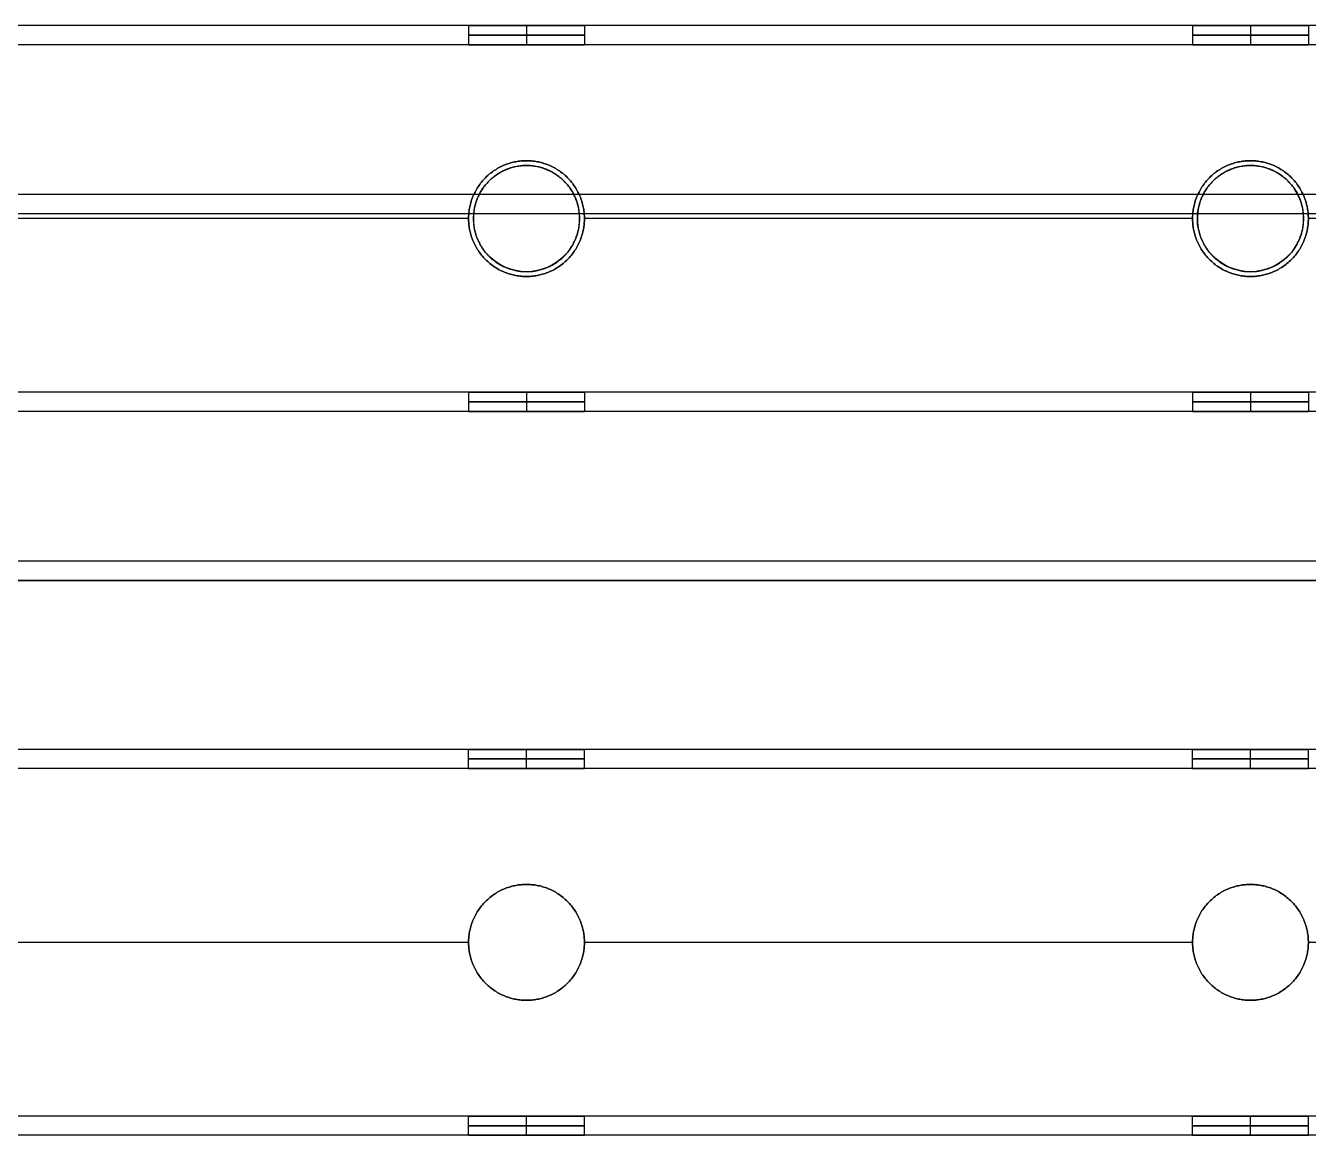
# Model space of a CAD drawing. Header units: millimetres. Extents: x -6529 to 809, y -8611 to 207.
# Drawn here: x 211.6 to 344.5, y -8010.5 to -7895.5 of the extents above; entities that cross this region are included whole.
import ezdxf

# ---------------------------------------------------------------- set-up
doc = ezdxf.new("R2010")
doc.units = ezdxf.units.MM
doc.header["$MEASUREMENT"] = 0
doc.layers.add('platen', color=7, linetype='Continuous', true_color=0x007f00)
doc.layers.add('staal', color=5, linetype='Continuous', true_color=0x0000ff)

# ---------------------------------------------------------------- blocks, each defined once
blk = doc.blocks.new('top plaat')
at = {"layer": 'platen'}
for p, q in [((770.5, -575), (770.5, -575, 18)), ((845.5, -575), (845.5, -575, 18)), ((765, -580.5), (765, -580.5, 18)), ((776, -580.5), (776, -580.5, 18)), ((840, -580.5), (840, -580.5, 18)), ((851, -580.5), (851, -580.5, 18)), ((770.5, -586), (770.5, -586, 18)), ((845.5, -586), (845.5, -586, 18)), ((0, -618), (1316, -618)), ((0, -618, 18), (1316, -618, 18))]:
    blk.add_line(p, q, dxfattribs=at)
for centre in [(770.5, -580.5, 9), (845.5, -580.5, 9)]:
    blk.add_circle(centre, 5.5, dxfattribs=at)
for points in [[(770.5, -586), (765, -586), (765, -580.5), (765, -575), (770.5, -575), (776, -575), (776, -580.5), (776, -586), (770.5, -586)], [(770.5, -586, 18), (765, -586, 18), (765, -580.5, 18), (765, -575, 18), (770.5, -575, 18), (776, -575, 18), (776, -580.5, 18), (776, -586, 18), (770.5, -586, 18)], [(845.5, -586), (840, -586), (840, -580.5), (840, -575), (845.5, -575), (851, -575), (851, -580.5), (851, -586), (845.5, -586)], [(845.5, -586, 18), (840, -586, 18), (840, -580.5, 18), (840, -575, 18), (845.5, -575, 18), (851, -575, 18), (851, -580.5, 18), (851, -586, 18), (845.5, -586, 18)]]:
    blk.add_rational_spline(points, [1, 0.707106781187, 1, 0.707106781187, 1, 0.707106781187, 1, 0.707106781187, 1], degree=2, knots=[-37.699112, -37.699112, -37.699112, -28.274334, -28.274334, -18.849556, -18.849556, -9.424778, -9.424778, 0, 0, 0], dxfattribs=at)
blk = doc.blocks.new('plaat base')
at = {"layer": 'platen'}
for p, q in [((58, -600), (1258, -600)), ((58, -600, 18), (1258, -600, 18))]:
    blk.add_line(p, q, dxfattribs=at)

msp = doc.modelspace()

# ---------------------------------------------------------------- linework, layer by layer
at = {"layer": 'staal'}
for p, q in [((257.53, -7895.5, 20), (257.53, -7897.5, 20)), ((263.53, -7895.5, 26), (263.53, -7897.5, 26)), ((263.53, -7895.5, 14), (263.53, -7897.5, 14)), ((269.53, -7895.5, 20), (269.53, -7897.5, 20)), ((332.53, -7895.5, 20), (332.53, -7897.5, 20)), ((338.53, -7895.5, 26), (338.53, -7897.5, 26)), ((338.53, -7895.5, 14), (338.53, -7897.5, 14)), ((344.53, -7895.5, 20), (344.53, -7897.5, 20)), ((263.53, -7909.5, 2), (263.53, -7909.5)), ((263.53, -7909.5, 40), (263.53, -7909.5, 38)), ((338.53, -7909.5, 2), (338.53, -7909.5)), ((338.53, -7909.5, 40), (338.53, -7909.5, 38)), ((257.53, -7915.5, 2), (257.53, -7915.5)), ((257.53, -7915.5, 40), (257.53, -7915.5, 38)), ((269.53, -7915.5, 2), (269.53, -7915.5)), ((269.53, -7915.5, 40), (269.53, -7915.5, 38)), ((332.53, -7915.5, 2), (332.53, -7915.5)), ((332.53, -7915.5, 40), (332.53, -7915.5, 38)), ((344.53, -7915.5, 2), (344.53, -7915.5)), ((344.53, -7915.5, 40), (344.53, -7915.5, 38)), ((263.53, -7921.5, 2), (263.53, -7921.5)), ((263.53, -7921.5, 40), (263.53, -7921.5, 38)), ((338.53, -7921.5, 2), (338.53, -7921.5)), ((338.53, -7921.5, 40), (338.53, -7921.5, 38)), ((257.53, -7933.5, 20), (257.53, -7935.5, 20)), ((263.53, -7933.5, 26), (263.53, -7935.5, 26)), ((263.53, -7933.5, 14), (263.53, -7935.5, 14)), ((269.53, -7933.5, 20), (269.53, -7935.5, 20)), ((332.53, -7933.5, 20), (332.53, -7935.5, 20)), ((338.53, -7933.5, 26), (338.53, -7935.5, 26)), ((338.53, -7933.5, 14), (338.53, -7935.5, 14)), ((344.53, -7933.5, 20), (344.53, -7935.5, 20)), ((257.53, -7972.5, 1972), (257.53, -7970.5, 1972)), ((263.53, -7972.5, 1978), (263.53, -7970.5, 1978)), ((263.53, -7972.5, 1966), (263.53, -7970.5, 1966)), ((269.53, -7972.5, 1972), (269.53, -7970.5, 1972)), ((332.53, -7972.5, 1972), (332.53, -7970.5, 1972)), ((338.53, -7972.5, 1978), (338.53, -7970.5, 1978)), ((338.53, -7972.5, 1966), (338.53, -7970.5, 1966)), ((344.53, -7972.5, 1972), (344.53, -7970.5, 1972)), ((263.53, -7984.5, 1954), (263.53, -7984.5, 1952)), ((263.53, -7984.5, 1992), (263.53, -7984.5, 1990)), ((338.53, -7984.5, 1954), (338.53, -7984.5, 1952)), ((338.53, -7984.5, 1992), (338.53, -7984.5, 1990)), ((257.53, -7990.5, 1954), (257.53, -7990.5, 1952)), ((257.53, -7990.5, 1992), (257.53, -7990.5, 1990)), ((269.53, -7990.5, 1954), (269.53, -7990.5, 1952)), ((269.53, -7990.5, 1992), (269.53, -7990.5, 1990)), ((332.53, -7990.5, 1954), (332.53, -7990.5, 1952)), ((332.53, -7990.5, 1992), (332.53, -7990.5, 1990)), ((344.53, -7990.5, 1954), (344.53, -7990.5, 1952)), ((344.53, -7990.5, 1992), (344.53, -7990.5, 1990)), ((263.53, -7996.5, 1954), (263.53, -7996.5, 1952)), ((263.53, -7996.5, 1992), (263.53, -7996.5, 1990)), ((338.53, -7996.5, 1954), (338.53, -7996.5, 1952)), ((338.53, -7996.5, 1992), (338.53, -7996.5, 1990)), ((257.53, -8010.5, 1972), (257.53, -8008.5, 1972)), ((263.53, -8010.5, 1978), (263.53, -8008.5, 1978)), ((263.53, -8010.5, 1966), (263.53, -8008.5, 1966)), ((269.53, -8010.5, 1972), (269.53, -8008.5, 1972)), ((332.53, -8010.5, 1972), (332.53, -8008.5, 1972)), ((338.53, -8010.5, 1978), (338.53, -8008.5, 1978)), ((338.53, -8010.5, 1966), (338.53, -8008.5, 1966)), ((344.53, -8010.5, 1972), (344.53, -8008.5, 1972))]:
    msp.add_line(p, q, dxfattribs=at)
for points in [[(769.03, -7895.5), (451.28, -7895.5), (133.53, -7895.5)], [(769.03, -7895.5, 40), (451.28, -7895.5, 40), (133.53, -7895.5, 40)], [(257.53, -7895.5, 20), (226.03, -7895.5, 20), (194.53, -7895.5, 20)], [(332.53, -7895.5, 20), (301.03, -7895.5, 20), (269.53, -7895.5, 20)], [(407.53, -7895.5, 20), (376.03, -7895.5, 20), (344.53, -7895.5, 20)], [(769.03, -7897.5, 2), (451.28, -7897.5, 2), (133.53, -7897.5, 2)], [(769.03, -7897.5, 38), (451.28, -7897.5, 38), (133.53, -7897.5, 38)], [(257.53, -7897.5, 20), (226.03, -7897.5, 20), (194.53, -7897.5, 20)], [(332.53, -7897.5, 20), (301.03, -7897.5, 20), (269.53, -7897.5, 20)], [(407.53, -7897.5, 20), (376.03, -7897.5, 20), (344.53, -7897.5, 20)], [(769.03, -7913, 40), (460.03, -7913, 40), (151.03, -7913, 40)], [(769.03, -7913), (460.03, -7913), (151.03, -7913)], [(769.03, -7915, 2), (460.03, -7915, 2), (151.03, -7915, 2)], [(769.03, -7915, 38), (460.03, -7915, 38), (151.03, -7915, 38)], [(257.53, -7915.5), (226.03, -7915.5), (194.53, -7915.5)], [(257.53, -7915.5, 40), (226.03, -7915.5, 40), (194.53, -7915.5, 40)], [(257.53, -7915.5, 2), (226.03, -7915.5, 2), (194.53, -7915.5, 2)], [(257.53, -7915.5, 38), (226.03, -7915.5, 38), (194.53, -7915.5, 38)], [(332.53, -7915.5), (301.03, -7915.5), (269.53, -7915.5)], [(332.53, -7915.5, 40), (301.03, -7915.5, 40), (269.53, -7915.5, 40)], [(332.53, -7915.5, 2), (301.03, -7915.5, 2), (269.53, -7915.5, 2)], [(332.53, -7915.5, 38), (301.03, -7915.5, 38), (269.53, -7915.5, 38)], [(407.53, -7915.5), (376.03, -7915.5), (344.53, -7915.5)], [(407.53, -7915.5, 40), (376.03, -7915.5, 40), (344.53, -7915.5, 40)], [(407.53, -7915.5, 2), (376.03, -7915.5, 2), (344.53, -7915.5, 2)], [(407.53, -7915.5, 38), (376.03, -7915.5, 38), (344.53, -7915.5, 38)], [(769.03, -7933.5, 2), (451.28, -7933.5, 2), (133.53, -7933.5, 2)], [(769.03, -7933.5, 38), (451.28, -7933.5, 38), (133.53, -7933.5, 38)], [(257.53, -7933.5, 20), (226.03, -7933.5, 20), (194.53, -7933.5, 20)], [(332.53, -7933.5, 20), (301.03, -7933.5, 20), (269.53, -7933.5, 20)], [(407.53, -7933.5, 20), (376.03, -7933.5, 20), (344.53, -7933.5, 20)], [(769.03, -7935.5), (451.28, -7935.5), (133.53, -7935.5)], [(769.03, -7935.5, 40), (451.28, -7935.5, 40), (133.53, -7935.5, 40)], [(257.53, -7935.5, 20), (226.03, -7935.5, 20), (194.53, -7935.5, 20)], [(332.53, -7935.5, 20), (301.03, -7935.5, 20), (269.53, -7935.5, 20)], [(407.53, -7935.5, 20), (376.03, -7935.5, 20), (344.53, -7935.5, 20)], [(769.03, -7951, 2), (460.03, -7951, 2), (151.03, -7951, 2)], [(769.03, -7951, 38), (460.03, -7951, 38), (151.03, -7951, 38)], [(769.03, -7953, 40), (460.03, -7953, 40), (151.03, -7953, 40)], [(769.03, -7953), (460.03, -7953), (151.03, -7953)], [(769.03, -7970.5, 1952), (451.28, -7970.5, 1952), (133.53, -7970.5, 1952)], [(769.03, -7970.5, 1992), (451.28, -7970.5, 1992), (133.53, -7970.5, 1992)], [(257.53, -7970.5, 1972), (226.03, -7970.5, 1972), (194.53, -7970.5, 1972)], [(332.53, -7970.5, 1972), (301.03, -7970.5, 1972), (269.53, -7970.5, 1972)], [(407.53, -7970.5, 1972), (376.03, -7970.5, 1972), (344.53, -7970.5, 1972)], [(769.03, -7972.5, 1954), (451.28, -7972.5, 1954), (133.53, -7972.5, 1954)], [(769.03, -7972.5, 1990), (451.28, -7972.5, 1990), (133.53, -7972.5, 1990)], [(257.53, -7972.5, 1972), (226.03, -7972.5, 1972), (194.53, -7972.5, 1972)], [(332.53, -7972.5, 1972), (301.03, -7972.5, 1972), (269.53, -7972.5, 1972)], [(407.53, -7972.5, 1972), (376.03, -7972.5, 1972), (344.53, -7972.5, 1972)], [(257.53, -7990.5, 1952), (226.03, -7990.5, 1952), (194.53, -7990.5, 1952)], [(257.53, -7990.5, 1992), (226.03, -7990.5, 1992), (194.53, -7990.5, 1992)], [(257.53, -7990.5, 1954), (226.03, -7990.5, 1954), (194.53, -7990.5, 1954)], [(257.53, -7990.5, 1990), (226.03, -7990.5, 1990), (194.53, -7990.5, 1990)], [(332.53, -7990.5, 1952), (301.03, -7990.5, 1952), (269.53, -7990.5, 1952)], [(332.53, -7990.5, 1992), (301.03, -7990.5, 1992), (269.53, -7990.5, 1992)], [(332.53, -7990.5, 1954), (301.03, -7990.5, 1954), (269.53, -7990.5, 1954)], [(332.53, -7990.5, 1990), (301.03, -7990.5, 1990), (269.53, -7990.5, 1990)], [(407.53, -7990.5, 1952), (376.03, -7990.5, 1952), (344.53, -7990.5, 1952)], [(407.53, -7990.5, 1992), (376.03, -7990.5, 1992), (344.53, -7990.5, 1992)], [(407.53, -7990.5, 1954), (376.03, -7990.5, 1954), (344.53, -7990.5, 1954)], [(407.53, -7990.5, 1990), (376.03, -7990.5, 1990), (344.53, -7990.5, 1990)], [(769.03, -8008.5, 1954), (451.28, -8008.5, 1954), (133.53, -8008.5, 1954)], [(769.03, -8008.5, 1990), (451.28, -8008.5, 1990), (133.53, -8008.5, 1990)], [(257.53, -8008.5, 1972), (226.03, -8008.5, 1972), (194.53, -8008.5, 1972)], [(332.53, -8008.5, 1972), (301.03, -8008.5, 1972), (269.53, -8008.5, 1972)], [(407.53, -8008.5, 1972), (376.03, -8008.5, 1972), (344.53, -8008.5, 1972)], [(769.03, -8010.5, 1952), (451.28, -8010.5, 1952), (133.53, -8010.5, 1952)], [(769.03, -8010.5, 1992), (451.28, -8010.5, 1992), (133.53, -8010.5, 1992)], [(257.53, -8010.5, 1972), (226.03, -8010.5, 1972), (194.53, -8010.5, 1972)], [(332.53, -8010.5, 1972), (301.03, -8010.5, 1972), (269.53, -8010.5, 1972)], [(407.53, -8010.5, 1972), (376.03, -8010.5, 1972), (344.53, -8010.5, 1972)]]:
    msp.add_open_spline(points, degree=2, dxfattribs=at)
for points, weights, knots in [([(263.53, -7895.5, 26), (257.53, -7895.5, 26), (257.53, -7895.5, 20), (257.53, -7895.5, 14), (263.53, -7895.5, 14), (269.53, -7895.5, 14), (269.53, -7895.5, 20), (269.53, -7895.5, 26), (263.53, -7895.5, 26)], [1, 0.707106781187, 1, 0.707106781187, 1, 0.707106781187, 1, 0.707106781187, 1], [0, 0, 0, 7.853982, 7.853982, 15.707963, 15.707963, 23.561945, 23.561945, 31.415927, 31.415927, 31.415927]), ([(338.53, -7895.5, 26), (332.53, -7895.5, 26), (332.53, -7895.5, 20), (332.53, -7895.5, 14), (338.53, -7895.5, 14), (344.53, -7895.5, 14), (344.53, -7895.5, 20), (344.53, -7895.5, 26), (338.53, -7895.5, 26)], [1, 0.707106781187, 1, 0.707106781187, 1, 0.707106781187, 1, 0.707106781187, 1], [0, 0, 0, 7.853982, 7.853982, 15.707963, 15.707963, 23.561945, 23.561945, 31.415927, 31.415927, 31.415927]), ([(263.53, -7896.5, 26), (257.53, -7896.5, 26), (257.53, -7896.5, 20), (257.53, -7896.5, 14), (263.53, -7896.5, 14), (269.53, -7896.5, 14), (269.53, -7896.5, 20), (269.53, -7896.5, 26), (263.53, -7896.5, 26)], [1, 0.707106781187, 1, 0.707106781187, 1, 0.707106781187, 1, 0.707106781187, 1], [0, 0, 0, 7.853982, 7.853982, 15.707963, 15.707963, 23.561945, 23.561945, 31.415927, 31.415927, 31.415927]), ([(338.53, -7896.5, 26), (332.53, -7896.5, 26), (332.53, -7896.5, 20), (332.53, -7896.5, 14), (338.53, -7896.5, 14), (344.53, -7896.5, 14), (344.53, -7896.5, 20), (344.53, -7896.5, 26), (338.53, -7896.5, 26)], [1, 0.707106781187, 1, 0.707106781187, 1, 0.707106781187, 1, 0.707106781187, 1], [0, 0, 0, 7.853982, 7.853982, 15.707963, 15.707963, 23.561945, 23.561945, 31.415927, 31.415927, 31.415927]), ([(263.53, -7897.5, 26), (269.53, -7897.5, 26), (269.53, -7897.5, 20), (269.53, -7897.5, 14), (263.53, -7897.5, 14), (257.53, -7897.5, 14), (257.53, -7897.5, 20), (257.53, -7897.5, 26), (263.53, -7897.5, 26)], [1, 0.707106781187, 1, 0.707106781187, 1, 0.707106781187, 1, 0.707106781187, 1], [-31.415927, -31.415927, -31.415927, -23.561945, -23.561945, -15.707963, -15.707963, -7.853982, -7.853982, 0, 0, 0]), ([(338.53, -7897.5, 26), (344.53, -7897.5, 26), (344.53, -7897.5, 20), (344.53, -7897.5, 14), (338.53, -7897.5, 14), (332.53, -7897.5, 14), (332.53, -7897.5, 20), (332.53, -7897.5, 26), (338.53, -7897.5, 26)], [1, 0.707106781187, 1, 0.707106781187, 1, 0.707106781187, 1, 0.707106851018, 0.999999860338], [-31.415927, -31.415927, -31.415927, -23.561944, -23.561944, -15.707962, -15.707962, -7.85398, -7.85398, 0, 0, 0]), ([(263.53, -7921.5), (269.53, -7921.5), (269.53, -7915.5), (269.53, -7909.5), (263.53, -7909.5), (257.53, -7909.5), (257.53, -7915.5), (257.53, -7921.5), (263.53, -7921.5)], [1, 0.707106781187, 1, 0.707106781187, 1, 0.707106781187, 1, 0.707106781187, 1], [-31.415927, -31.415927, -31.415927, -23.561945, -23.561945, -15.707963, -15.707963, -7.853982, -7.853982, 0, 0, 0]), ([(263.53, -7921.5, 40), (257.53, -7921.5, 40), (257.53, -7915.5, 40), (257.53, -7909.5, 40), (263.53, -7909.5, 40), (269.53, -7909.5, 40), (269.53, -7915.5, 40), (269.53, -7921.5, 40), (263.53, -7921.5, 40)], [1, 0.707106781187, 1, 0.707106781187, 1, 0.707106781187, 1, 0.707106781187, 1], [0, 0, 0, 7.853982, 7.853982, 15.707963, 15.707963, 23.561945, 23.561945, 31.415927, 31.415927, 31.415927]), ([(263.53, -7921.5, 2), (257.53, -7921.5, 2), (257.53, -7915.5, 2), (257.53, -7909.5, 2), (263.53, -7909.5, 2), (269.53, -7909.5, 2), (269.53, -7915.5, 2), (269.53, -7921.5, 2), (263.53, -7921.5, 2)], [1, 0.707106781187, 1, 0.707106781187, 1, 0.707106781187, 1, 0.707106781187, 1], [0, 0, 0, 7.853982, 7.853982, 15.707963, 15.707963, 23.561945, 23.561945, 31.415927, 31.415927, 31.415927]), ([(263.53, -7921.5, 38), (269.53, -7921.5, 38), (269.53, -7915.5, 38), (269.53, -7909.5, 38), (263.53, -7909.5, 38), (257.53, -7909.5, 38), (257.53, -7915.5, 38), (257.53, -7921.5, 38), (263.53, -7921.5, 38)], [1, 0.707106781187, 1, 0.707106781187, 1, 0.707106781187, 1, 0.707106781187, 1], [-31.415927, -31.415927, -31.415927, -23.561945, -23.561945, -15.707963, -15.707963, -7.853982, -7.853982, 0, 0, 0]), ([(263.53, -7921.5, 1), (257.53, -7921.5, 1), (257.53, -7915.5, 1), (257.53, -7909.5, 1), (263.53, -7909.5, 1), (269.53, -7909.5, 1), (269.53, -7915.5, 1), (269.53, -7921.5, 1), (263.53, -7921.5, 1)], [1, 0.707106781187, 1, 0.707106781187, 1, 0.707106781187, 1, 0.707106781187, 1], [0, 0, 0, 7.853982, 7.853982, 15.707963, 15.707963, 23.561945, 23.561945, 31.415927, 31.415927, 31.415927]), ([(263.53, -7921.5, 39), (257.53, -7921.5, 39), (257.53, -7915.5, 39), (257.53, -7909.5, 39), (263.53, -7909.5, 39), (269.53, -7909.5, 39), (269.53, -7915.5, 39), (269.53, -7921.5, 39), (263.53, -7921.5, 39)], [1, 0.707106781187, 1, 0.707106781187, 1, 0.707106781187, 1, 0.707106781187, 1], [0, 0, 0, 7.853982, 7.853982, 15.707963, 15.707963, 23.561945, 23.561945, 31.415927, 31.415927, 31.415927]), ([(338.53, -7921.5), (344.53, -7921.5), (344.53, -7915.5), (344.53, -7909.5), (338.53, -7909.5), (332.53, -7909.5), (332.53, -7915.5), (332.53, -7921.5), (338.53, -7921.5)], [1, 0.707106781187, 1, 0.707106781187, 1, 0.707106781187, 1, 0.707106781187, 1], [-31.415927, -31.415927, -31.415927, -23.561945, -23.561945, -15.707963, -15.707963, -7.853982, -7.853982, 0, 0, 0]), ([(338.53, -7921.5, 40), (332.53, -7921.5, 40), (332.53, -7915.5, 40), (332.53, -7909.5, 40), (338.53, -7909.5, 40), (344.53, -7909.5, 40), (344.53, -7915.5, 40), (344.53, -7921.5, 40), (338.53, -7921.5, 40)], [1, 0.707106781187, 1, 0.707106781187, 1, 0.707106781187, 1, 0.707106781187, 1], [0, 0, 0, 7.853982, 7.853982, 15.707963, 15.707963, 23.561945, 23.561945, 31.415927, 31.415927, 31.415927]), ([(338.53, -7921.5, 2), (332.53, -7921.5, 2), (332.53, -7915.5, 2), (332.53, -7909.5, 2), (338.53, -7909.5, 2), (344.53, -7909.5, 2), (344.53, -7915.5, 2), (344.53, -7921.5, 2), (338.53, -7921.5, 2)], [1, 0.707106781187, 1, 0.707106781187, 1, 0.707106781187, 1, 0.707106781187, 1], [0, 0, 0, 7.853982, 7.853982, 15.707963, 15.707963, 23.561945, 23.561945, 31.415927, 31.415927, 31.415927]), ([(338.53, -7921.5, 38), (344.53, -7921.5, 38), (344.53, -7915.5, 38), (344.53, -7909.5, 38), (338.53, -7909.5, 38), (332.53, -7909.5, 38), (332.53, -7915.5, 38), (332.53, -7921.5, 38), (338.53, -7921.5, 38)], [1, 0.707106781187, 1, 0.707106781187, 1, 0.707106781187, 1, 0.707106781187, 1], [-31.415927, -31.415927, -31.415927, -23.561945, -23.561945, -15.707963, -15.707963, -7.853982, -7.853982, 0, 0, 0]), ([(338.53, -7921.5, 1), (332.53, -7921.5, 1), (332.53, -7915.5, 1), (332.53, -7909.5, 1), (338.53, -7909.5, 1), (344.53, -7909.5, 1), (344.53, -7915.5, 1), (344.53, -7921.5, 1), (338.53, -7921.5, 1)], [1, 0.707106781187, 1, 0.707106781187, 1, 0.707106781187, 1, 0.707106781187, 1], [0, 0, 0, 7.853982, 7.853982, 15.707963, 15.707963, 23.561945, 23.561945, 31.415927, 31.415927, 31.415927]), ([(338.53, -7921.5, 39), (332.53, -7921.5, 39), (332.53, -7915.5, 39), (332.53, -7909.5, 39), (338.53, -7909.5, 39), (344.53, -7909.5, 39), (344.53, -7915.5, 39), (344.53, -7921.5, 39), (338.53, -7921.5, 39)], [1, 0.707106781187, 1, 0.707106781187, 1, 0.707106781187, 1, 0.707106781187, 1], [0, 0, 0, 7.853982, 7.853982, 15.707963, 15.707963, 23.561945, 23.561945, 31.415927, 31.415927, 31.415927]), ([(263.53, -7933.5, 26), (257.53, -7933.5, 26), (257.53, -7933.5, 20), (257.53, -7933.5, 14), (263.53, -7933.5, 14), (269.53, -7933.5, 14), (269.53, -7933.5, 20), (269.53, -7933.5, 26), (263.53, -7933.5, 26)], [0.999999860338, 0.707106851018, 1, 0.707106781187, 1, 0.707106781187, 1, 0.707106851018, 0.999999860338], [0, 0, 0, 7.853981, 7.853981, 15.707963, 15.707963, 23.561946, 23.561946, 31.415927, 31.415927, 31.415927]), ([(338.53, -7933.5, 26), (332.53, -7933.5, 26), (332.53, -7933.5, 20), (332.53, -7933.5, 14), (338.53, -7933.5, 14), (344.53, -7933.5, 14), (344.53, -7933.5, 20), (344.53, -7933.5, 26), (338.53, -7933.5, 26)], [0.999999860338, 0.707106851018, 1, 0.707106781187, 1, 0.707106781187, 1, 0.707106851018, 0.999999860338], [0, 0, 0, 7.853981, 7.853981, 15.707963, 15.707963, 23.561946, 23.561946, 31.415927, 31.415927, 31.415927]), ([(263.53, -7934.5, 26), (257.53, -7934.5, 26), (257.53, -7934.5, 20), (257.53, -7934.5, 14), (263.53, -7934.5, 14), (269.53, -7934.5, 14), (269.53, -7934.5, 20), (269.53, -7934.5, 26), (263.53, -7934.5, 26)], [1, 0.707106781187, 1, 0.707106781187, 1, 0.707106781187, 1, 0.707106781187, 1], [0, 0, 0, 7.853982, 7.853982, 15.707963, 15.707963, 23.561945, 23.561945, 31.415927, 31.415927, 31.415927]), ([(263.53, -7935.5, 26), (269.53, -7935.5, 26), (269.53, -7935.5, 20), (269.53, -7935.5, 14), (263.53, -7935.5, 14), (257.53, -7935.5, 14), (257.53, -7935.5, 20), (257.53, -7935.5, 26), (263.53, -7935.5, 26)], [1, 0.707106781187, 1, 0.707106781187, 1, 0.707106781187, 1, 0.707106781187, 1], [-31.415927, -31.415927, -31.415927, -23.561945, -23.561945, -15.707963, -15.707963, -7.853982, -7.853982, 0, 0, 0]), ([(338.53, -7934.5, 26), (332.53, -7934.5, 26), (332.53, -7934.5, 20), (332.53, -7934.5, 14), (338.53, -7934.5, 14), (344.53, -7934.5, 14), (344.53, -7934.5, 20), (344.53, -7934.5, 26), (338.53, -7934.5, 26)], [1, 0.707106781187, 1, 0.707106781187, 1, 0.707106781187, 1, 0.707106781187, 1], [0, 0, 0, 7.853982, 7.853982, 15.707963, 15.707963, 23.561945, 23.561945, 31.415927, 31.415927, 31.415927]), ([(338.53, -7935.5, 26), (344.53, -7935.5, 26), (344.53, -7935.5, 20), (344.53, -7935.5, 14), (338.53, -7935.5, 14), (332.53, -7935.5, 14), (332.53, -7935.5, 20), (332.53, -7935.5, 26), (338.53, -7935.5, 26)], [1, 0.707106781187, 1, 0.707106781187, 1, 0.707106781187, 1, 0.707106781187, 1], [-31.415927, -31.415927, -31.415927, -23.561945, -23.561945, -15.707963, -15.707963, -7.853982, -7.853982, 0, 0, 0]), ([(263.53, -7970.5, 1978), (269.53, -7970.5, 1978), (269.53, -7970.5, 1972), (269.53, -7970.5, 1966), (263.53, -7970.5, 1966), (257.53, -7970.5, 1966), (257.53, -7970.5, 1972), (257.53, -7970.5, 1978), (263.53, -7970.5, 1978)], [1, 0.707106781187, 1, 0.707106781187, 1, 0.707106781187, 1, 0.707106781187, 1], [-31.415927, -31.415927, -31.415927, -23.561945, -23.561945, -15.707963, -15.707963, -7.853982, -7.853982, 0, 0, 0]), ([(338.53, -7970.5, 1978), (344.53, -7970.5, 1978), (344.53, -7970.5, 1972), (344.53, -7970.5, 1966), (338.53, -7970.5, 1966), (332.53, -7970.5, 1966), (332.53, -7970.5, 1972), (332.53, -7970.5, 1978), (338.53, -7970.5, 1978)], [1, 0.707106781187, 1, 0.707106781187, 1, 0.707106781187, 1, 0.707106781187, 1], [-31.415927, -31.415927, -31.415927, -23.561945, -23.561945, -15.707963, -15.707963, -7.853982, -7.853982, 0, 0, 0]), ([(263.53, -7971.5, 1978), (257.53, -7971.5, 1978), (257.53, -7971.5, 1972), (257.53, -7971.5, 1966), (263.53, -7971.5, 1966), (269.53, -7971.5, 1966), (269.53, -7971.5, 1972), (269.53, -7971.5, 1978), (263.53, -7971.5, 1978)], [1, 0.707106781187, 1, 0.707106781187, 1, 0.707106781187, 1, 0.707106781187, 1], [0, 0, 0, 7.853982, 7.853982, 15.707963, 15.707963, 23.561945, 23.561945, 31.415927, 31.415927, 31.415927]), ([(263.53, -7972.5, 1978), (257.53, -7972.5, 1978), (257.53, -7972.5, 1972), (257.53, -7972.5, 1966), (263.53, -7972.5, 1966), (269.53, -7972.5, 1966), (269.53, -7972.5, 1972), (269.53, -7972.5, 1978), (263.53, -7972.5, 1978)], [0.999999860338, 0.707106851018, 1, 0.707106781187, 1, 0.707106781187, 1, 0.707106851018, 0.999999860338], [0, 0, 0, 7.853981, 7.853981, 15.707963, 15.707963, 23.561946, 23.561946, 31.415927, 31.415927, 31.415927]), ([(338.53, -7971.5, 1978), (332.53, -7971.5, 1978), (332.53, -7971.5, 1972), (332.53, -7971.5, 1966), (338.53, -7971.5, 1966), (344.53, -7971.5, 1966), (344.53, -7971.5, 1972), (344.53, -7971.5, 1978), (338.53, -7971.5, 1978)], [1, 0.707106781187, 1, 0.707106781187, 1, 0.707106781187, 1, 0.707106781187, 1], [0, 0, 0, 7.853982, 7.853982, 15.707963, 15.707963, 23.561945, 23.561945, 31.415927, 31.415927, 31.415927]), ([(338.53, -7972.5, 1978), (332.53, -7972.5, 1978), (332.53, -7972.5, 1972), (332.53, -7972.5, 1966), (338.53, -7972.5, 1966), (344.53, -7972.5, 1966), (344.53, -7972.5, 1972), (344.53, -7972.5, 1978), (338.53, -7972.5, 1978)], [0.999999860338, 0.707106851018, 1, 0.707106781187, 1, 0.707106781187, 1, 0.707106851018, 0.999999860338], [0, 0, 0, 7.853981, 7.853981, 15.707963, 15.707963, 23.561946, 23.561946, 31.415927, 31.415927, 31.415927]), ([(263.53, -7984.5, 1952), (269.53, -7984.5, 1952), (269.53, -7990.5, 1952), (269.53, -7996.5, 1952), (263.53, -7996.5, 1952), (257.53, -7996.5, 1952), (257.53, -7990.5, 1952), (257.53, -7984.5, 1952), (263.53, -7984.5, 1952)], [1, 0.707106781187, 1, 0.707106781187, 1, 0.707106781187, 1, 0.707106781187, 1], [-31.415927, -31.415927, -31.415927, -23.561945, -23.561945, -15.707963, -15.707963, -7.853982, -7.853982, 0, 0, 0]), ([(263.53, -7984.5, 1992), (257.53, -7984.5, 1992), (257.53, -7990.5, 1992), (257.53, -7996.5, 1992), (263.53, -7996.5, 1992), (269.53, -7996.5, 1992), (269.53, -7990.5, 1992), (269.53, -7984.5, 1992), (263.53, -7984.5, 1992)], [1, 0.707106781187, 1, 0.707106781187, 1, 0.707106781187, 1, 0.707106781187, 1], [0, 0, 0, 7.853982, 7.853982, 15.707963, 15.707963, 23.561945, 23.561945, 31.415927, 31.415927, 31.415927]), ([(263.53, -7984.5, 1954), (257.53, -7984.5, 1954), (257.53, -7990.5, 1954), (257.53, -7996.5, 1954), (263.53, -7996.5, 1954), (269.53, -7996.5, 1954), (269.53, -7990.5, 1954), (269.53, -7984.5, 1954), (263.53, -7984.5, 1954)], [1, 0.707106781187, 1, 0.707106781187, 1, 0.707106781187, 1, 0.707106781187, 1], [0, 0, 0, 7.853982, 7.853982, 15.707963, 15.707963, 23.561945, 23.561945, 31.415927, 31.415927, 31.415927]), ([(263.53, -7984.5, 1990), (269.53, -7984.5, 1990), (269.53, -7990.5, 1990), (269.53, -7996.5, 1990), (263.53, -7996.5, 1990), (257.53, -7996.5, 1990), (257.53, -7990.5, 1990), (257.53, -7984.5, 1990), (263.53, -7984.5, 1990)], [1, 0.707106781187, 1, 0.707106781187, 1, 0.707106781187, 1, 0.707106781187, 1], [-31.415927, -31.415927, -31.415927, -23.561945, -23.561945, -15.707963, -15.707963, -7.853982, -7.853982, 0, 0, 0]), ([(263.53, -7984.5, 1953), (257.53, -7984.5, 1953), (257.53, -7990.5, 1953), (257.53, -7996.5, 1953), (263.53, -7996.5, 1953), (269.53, -7996.5, 1953), (269.53, -7990.5, 1953), (269.53, -7984.5, 1953), (263.53, -7984.5, 1953)], [1, 0.707106781187, 1, 0.707106781187, 1, 0.707106781187, 1, 0.707106781187, 1], [0, 0, 0, 7.853982, 7.853982, 15.707963, 15.707963, 23.561945, 23.561945, 31.415927, 31.415927, 31.415927]), ([(263.53, -7984.5, 1991), (257.53, -7984.5, 1991), (257.53, -7990.5, 1991), (257.53, -7996.5, 1991), (263.53, -7996.5, 1991), (269.53, -7996.5, 1991), (269.53, -7990.5, 1991), (269.53, -7984.5, 1991), (263.53, -7984.5, 1991)], [1, 0.707106781187, 1, 0.707106781187, 1, 0.707106781187, 1, 0.707106781187, 1], [0, 0, 0, 7.853982, 7.853982, 15.707963, 15.707963, 23.561945, 23.561945, 31.415927, 31.415927, 31.415927]), ([(338.53, -7984.5, 1952), (344.53, -7984.5, 1952), (344.53, -7990.5, 1952), (344.53, -7996.5, 1952), (338.53, -7996.5, 1952), (332.53, -7996.5, 1952), (332.53, -7990.5, 1952), (332.53, -7984.5, 1952), (338.53, -7984.5, 1952)], [1, 0.707106781187, 1, 0.707106781187, 1, 0.707106781187, 1, 0.707106781187, 1], [-31.415927, -31.415927, -31.415927, -23.561945, -23.561945, -15.707963, -15.707963, -7.853982, -7.853982, 0, 0, 0]), ([(338.53, -7984.5, 1992), (332.53, -7984.5, 1992), (332.53, -7990.5, 1992), (332.53, -7996.5, 1992), (338.53, -7996.5, 1992), (344.53, -7996.5, 1992), (344.53, -7990.5, 1992), (344.53, -7984.5, 1992), (338.53, -7984.5, 1992)], [1, 0.707106781187, 1, 0.707106781187, 1, 0.707106781187, 1, 0.707106781187, 1], [0, 0, 0, 7.853982, 7.853982, 15.707963, 15.707963, 23.561945, 23.561945, 31.415927, 31.415927, 31.415927]), ([(338.53, -7984.5, 1954), (332.53, -7984.5, 1954), (332.53, -7990.5, 1954), (332.53, -7996.5, 1954), (338.53, -7996.5, 1954), (344.53, -7996.5, 1954), (344.53, -7990.5, 1954), (344.53, -7984.5, 1954), (338.53, -7984.5, 1954)], [1, 0.707106781187, 1, 0.707106781187, 1, 0.707106781187, 1, 0.707106781187, 1], [0, 0, 0, 7.853982, 7.853982, 15.707963, 15.707963, 23.561945, 23.561945, 31.415927, 31.415927, 31.415927]), ([(338.53, -7984.5, 1990), (344.53, -7984.5, 1990), (344.53, -7990.5, 1990), (344.53, -7996.5, 1990), (338.53, -7996.5, 1990), (332.53, -7996.5, 1990), (332.53, -7990.5, 1990), (332.53, -7984.5, 1990), (338.53, -7984.5, 1990)], [1, 0.707106781187, 1, 0.707106781187, 1, 0.707106781187, 1, 0.707106781187, 1], [-31.415927, -31.415927, -31.415927, -23.561945, -23.561945, -15.707963, -15.707963, -7.853982, -7.853982, 0, 0, 0]), ([(338.53, -7984.5, 1953), (332.53, -7984.5, 1953), (332.53, -7990.5, 1953), (332.53, -7996.5, 1953), (338.53, -7996.5, 1953), (344.53, -7996.5, 1953), (344.53, -7990.5, 1953), (344.53, -7984.5, 1953), (338.53, -7984.5, 1953)], [1, 0.707106781187, 1, 0.707106781187, 1, 0.707106781187, 1, 0.707106781187, 1], [0, 0, 0, 7.853982, 7.853982, 15.707963, 15.707963, 23.561945, 23.561945, 31.415927, 31.415927, 31.415927]), ([(338.53, -7984.5, 1991), (332.53, -7984.5, 1991), (332.53, -7990.5, 1991), (332.53, -7996.5, 1991), (338.53, -7996.5, 1991), (344.53, -7996.5, 1991), (344.53, -7990.5, 1991), (344.53, -7984.5, 1991), (338.53, -7984.5, 1991)], [1, 0.707106781187, 1, 0.707106781187, 1, 0.707106781187, 1, 0.707106781187, 1], [0, 0, 0, 7.853982, 7.853982, 15.707963, 15.707963, 23.561945, 23.561945, 31.415927, 31.415927, 31.415927]), ([(263.53, -8008.5, 1978), (269.53, -8008.5, 1978), (269.53, -8008.5, 1972), (269.53, -8008.5, 1966), (263.53, -8008.5, 1966), (257.53, -8008.5, 1966), (257.53, -8008.5, 1972), (257.53, -8008.5, 1978), (263.53, -8008.5, 1978)], [1, 0.707106781187, 1, 0.707106781187, 1, 0.707106781187, 1, 0.707106781187, 1], [-31.415927, -31.415927, -31.415927, -23.561945, -23.561945, -15.707963, -15.707963, -7.853982, -7.853982, 0, 0, 0]), ([(338.53, -8008.5, 1978), (344.53, -8008.5, 1978), (344.53, -8008.5, 1972), (344.53, -8008.5, 1966), (338.53, -8008.5, 1966), (332.53, -8008.5, 1966), (332.53, -8008.5, 1972), (332.53, -8008.5, 1978), (338.53, -8008.5, 1978)], [1, 0.707106781187, 1, 0.707106781187, 1, 0.707106781187, 1, 0.707106851018, 0.999999860338], [-31.415927, -31.415927, -31.415927, -23.561944, -23.561944, -15.707962, -15.707962, -7.85398, -7.85398, 0, 0, 0]), ([(263.53, -8009.5, 1978), (257.53, -8009.5, 1978), (257.53, -8009.5, 1972), (257.53, -8009.5, 1966), (263.53, -8009.5, 1966), (269.53, -8009.5, 1966), (269.53, -8009.5, 1972), (269.53, -8009.5, 1978), (263.53, -8009.5, 1978)], [1, 0.707106781187, 1, 0.707106781187, 1, 0.707106781187, 1, 0.707106781187, 1], [0, 0, 0, 7.853982, 7.853982, 15.707963, 15.707963, 23.561945, 23.561945, 31.415927, 31.415927, 31.415927]), ([(338.53, -8009.5, 1978), (332.53, -8009.5, 1978), (332.53, -8009.5, 1972), (332.53, -8009.5, 1966), (338.53, -8009.5, 1966), (344.53, -8009.5, 1966), (344.53, -8009.5, 1972), (344.53, -8009.5, 1978), (338.53, -8009.5, 1978)], [1, 0.707106781187, 1, 0.707106781187, 1, 0.707106781187, 1, 0.707106781187, 1], [0, 0, 0, 7.853982, 7.853982, 15.707963, 15.707963, 23.561945, 23.561945, 31.415927, 31.415927, 31.415927]), ([(263.53, -8010.5, 1978), (257.53, -8010.5, 1978), (257.53, -8010.5, 1972), (257.53, -8010.5, 1966), (263.53, -8010.5, 1966), (269.53, -8010.5, 1966), (269.53, -8010.5, 1972), (269.53, -8010.5, 1978), (263.53, -8010.5, 1978)], [1, 0.707106781187, 1, 0.707106781187, 1, 0.707106781187, 1, 0.707106781187, 1], [0, 0, 0, 7.853982, 7.853982, 15.707963, 15.707963, 23.561945, 23.561945, 31.415927, 31.415927, 31.415927]), ([(338.53, -8010.5, 1978), (332.53, -8010.5, 1978), (332.53, -8010.5, 1972), (332.53, -8010.5, 1966), (338.53, -8010.5, 1966), (344.53, -8010.5, 1966), (344.53, -8010.5, 1972), (344.53, -8010.5, 1978), (338.53, -8010.5, 1978)], [1, 0.707106781187, 1, 0.707106781187, 1, 0.707106781187, 1, 0.707106781187, 1], [0, 0, 0, 7.853982, 7.853982, 15.707963, 15.707963, 23.561945, 23.561945, 31.415927, 31.415927, 31.415927])]:
    msp.add_rational_spline(points, weights, degree=2, knots=knots, dxfattribs=at)

# ---------------------------------------------------------------- block references
at = {"layer": 'platen'}
for name, p in [('top plaat', (-506.97, -7335, 1992)), ('plaat base', (-506.97, -7353, 40))]:
    msp.add_blockref(name, p, dxfattribs=at)

doc.saveas('drawing.dxf')
